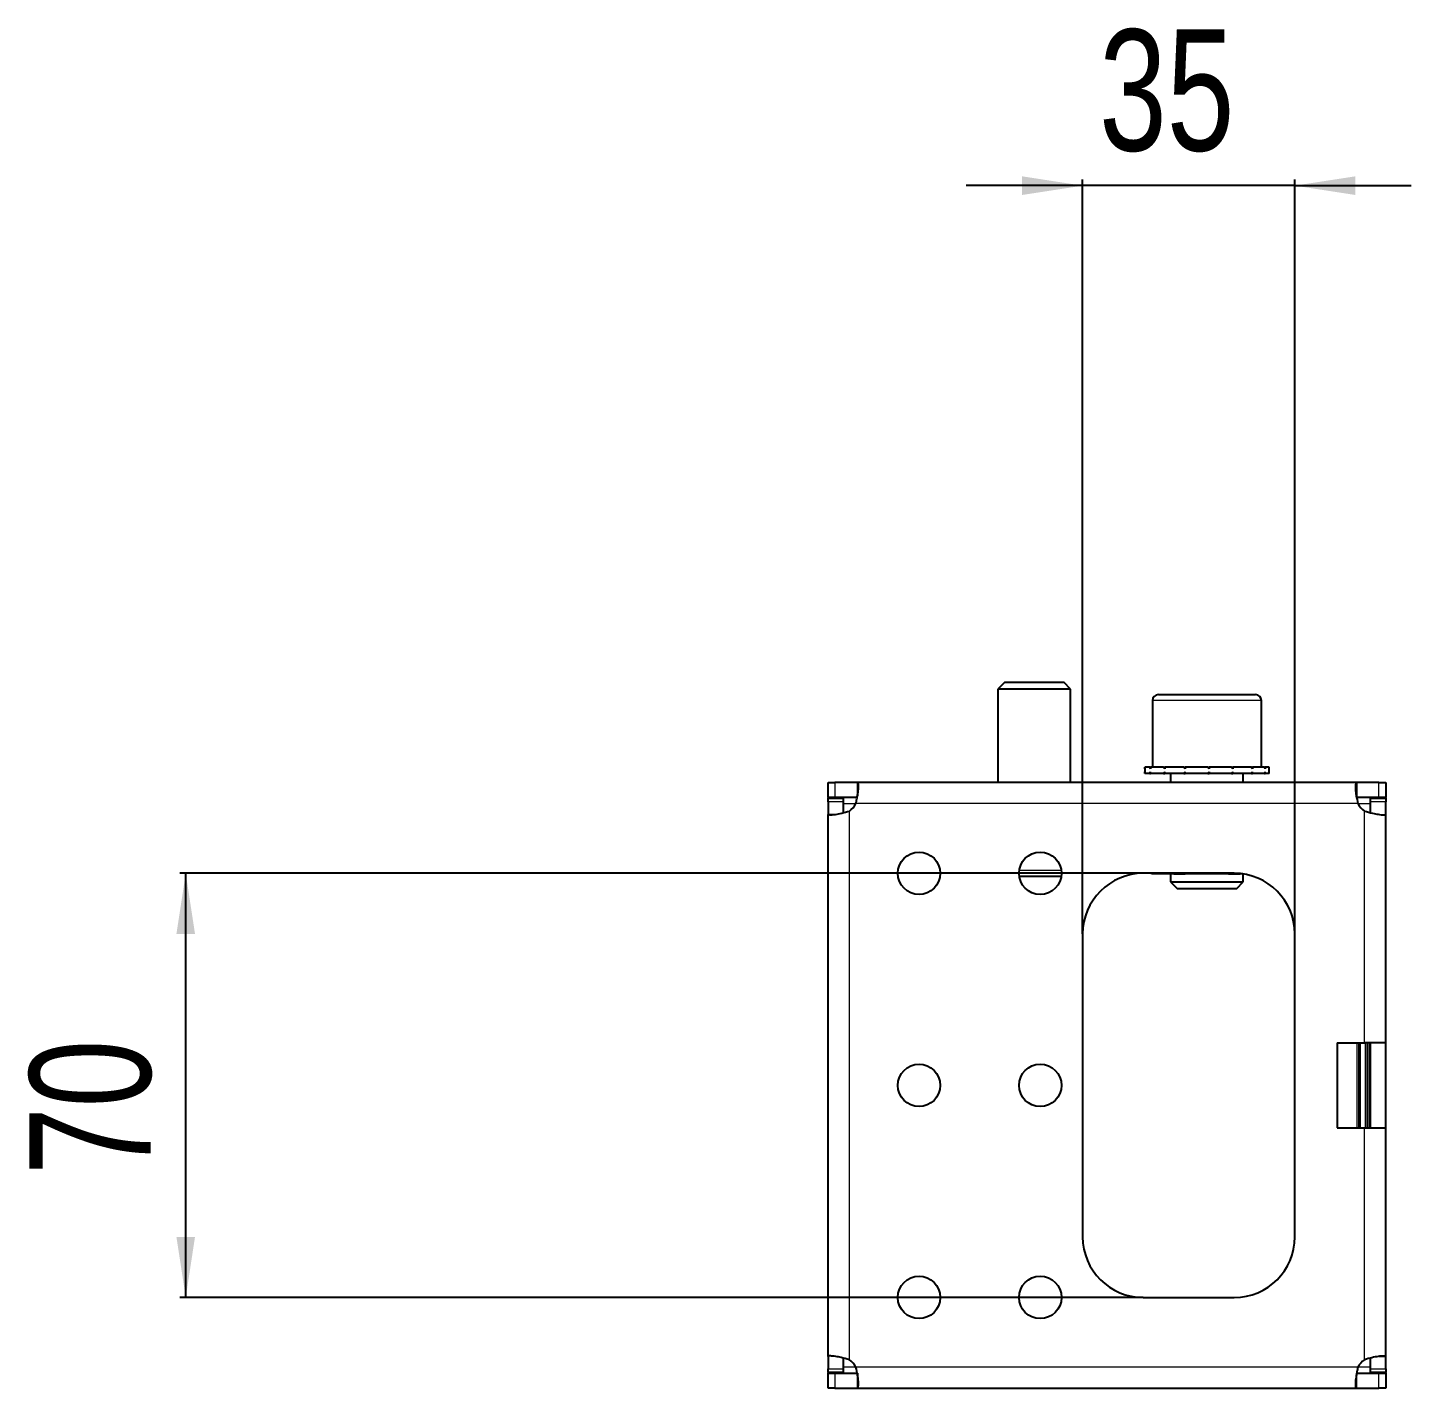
# Model space of a CAD drawing. Header units: millimetres. Extents: x -438 to 3999, y -470 to 660.
# Drawn here: x 2667 to 2895.3, y 194.9 to 419.5 of the extents above; entities that cross this region are included whole.
import ezdxf

# ---------------------------------------------------------------- set-up
doc = ezdxf.new("R2010")
doc.units = ezdxf.units.MM
doc.layers.add('FORMAT', color=7, linetype='Continuous')
doc.styles.add('SLDTEXTSTYLE0', font='TXT', dxfattribs={"width": 0.75})
doc.dimstyles.new('SLDDIMSTYLE0', dxfattribs={"dimtxt": 20, "dimasz": 10, "dimexe": 0, "dimexo": 0.0625, "dimgap": 5, "dimtad": 2, "dimdec": 1, "dimrnd": 1e-09, "dimzin": 12, "dimdsep": 46, "dimtxsty": 'SLDTEXTSTYLE0', "dimsah": 1, "dimcen": 0.09, "dimadec": 0, "dimazin": 3, "dimtfac": 1, "dimtofl": 0, "dimtmove": 0, "dimatfit": 3, "dimfxl": 0, "dimfrac": 2, "dimtolj": 1, "dimtzin": 12, "dimarcsym": 0})
doc.dimstyles.new('SLDDIMSTYLE1', dxfattribs={"dimtxt": 20, "dimasz": 10, "dimexe": 0, "dimexo": 0.0625, "dimgap": 5, "dimtad": 2, "dimdec": 1, "dimrnd": 1e-09, "dimzin": 12, "dimdsep": 46, "dimtxsty": 'SLDTEXTSTYLE0', "dimsah": 1, "dimcen": 0.09, "dimadec": 0, "dimazin": 3, "dimtfac": 1, "dimtmove": 0, "dimatfit": 0, "dimfxl": 0, "dimfrac": 2, "dimtolj": 1, "dimtzin": 12, "dimarcsym": 0})

# ---------------------------------------------------------------- blocks, each defined once
blk = doc.blocks.new('_D_9')
at = {"layer": 'FORMAT'}
for p, q in [((2841.1, 393.45), (2821.87, 393.45)), ((2841.1, 269.96), (2841.1, 394.45)), ((2876.1, 393.45), (2841.1, 393.45)), ((2876.1, 269.96), (2876.1, 394.45)), ((2876.1, 393.45), (2895.33, 393.45))]:
    blk.add_line(p, q, dxfattribs=at)
for points in [[(2841.1, 393.45), (2831.1, 394.99), (2831.1, 391.91)], [(2876.1, 393.45), (2886.1, 391.91), (2886.1, 394.99)]]:
    blk.add_solid(points, dxfattribs=at)
at = {"layer": 'FORMAT', "insert": (2843.82, 419.23), "char_height": 20, "attachment_point": 1, "style": 'SLDTEXTSTYLE0'}
blk.add_mtext('35', dxfattribs=at)
blk = doc.blocks.new('_D_10')
at = {"layer": 'FORMAT'}
for p, q in [((2851.09, 279.95), (2692.1, 279.95)), ((2693.1, 209.95), (2693.1, 279.95)), ((2851.09, 209.95), (2692.1, 209.95))]:
    blk.add_line(p, q, dxfattribs=at)
for points in [[(2693.1, 279.95), (2691.56, 269.95), (2694.63, 269.95)], [(2693.1, 209.95), (2694.63, 219.95), (2691.56, 219.95)]]:
    blk.add_solid(points, dxfattribs=at)
at = {"layer": 'FORMAT', "insert": (2667.31, 230.17), "char_height": 20, "attachment_point": 1, "rotation": 90, "style": 'SLDTEXTSTYLE0'}
blk.add_mtext('70', dxfattribs=at)

msp = doc.modelspace()

# ---------------------------------------------------------------- linework, layer by layer
at = {"color": 7, "linetype": 'Continuous', "lineweight": 25}
for p, q in [((2828.18, 311.45), (2827.1, 310.37)), ((2838.03, 311.45), (2828.18, 311.45)), ((2839.1, 310.37), (2838.03, 311.45)), ((2827.1, 310.37), (2827.1, 294.95)), ((2839.1, 310.37), (2827.1, 310.37)), ((2839.1, 294.95), (2839.1, 310.37)), ((2852.6, 308.45), (2852.6, 297.45)), ((2853.6, 309.45), (2861.99, 309.45)), ((2861.99, 309.45), (2869.6, 309.45)), ((2870.6, 297.45), (2870.6, 308.45)), ((2851.35, 297.45), (2851.35, 296.45)), ((2851.35, 297.45), (2851.36, 297.45)), ((2851.36, 297.45), (2851.36, 297.2)), ((2852.19, 297.45), (2851.36, 297.45)), ((2852.19, 297.45), (2852.29, 297.45)), ((2852.29, 297.45), (2852.29, 297.2)), ((2854.45, 297.45), (2852.29, 297.45)), ((2854.45, 297.45), (2854.64, 297.45)), ((2854.64, 297.45), (2854.64, 297.2)), ((2857.81, 297.45), (2854.64, 297.45)), ((2857.81, 297.45), (2858.04, 297.45)), ((2858.04, 297.45), (2858.04, 297.2)), ((2861.74, 297.45), (2858.04, 297.45)), ((2861.74, 297.45), (2862.04, 297.45)), ((2861.74, 297.45), (2861.82, 297.45)), ((2861.94, 297.45), (2861.99, 297.45)), ((2861.99, 297.45), (2861.99, 297.2)), ((2865.65, 297.45), (2861.99, 297.45)), ((2865.65, 297.45), (2865.88, 297.45)), ((2865.88, 297.45), (2865.88, 297.2)), ((2868.95, 297.45), (2865.88, 297.45)), ((2868.95, 297.45), (2869.12, 297.45)), ((2869.12, 297.45), (2869.12, 297.2)), ((2871.12, 297.45), (2869.12, 297.45)), ((2871.12, 297.45), (2871.21, 297.45)), ((2871.21, 297.45), (2871.21, 297.2)), ((2871.85, 297.45), (2871.21, 297.45)), ((2871.85, 296.45), (2871.85, 297.45)), ((2799.1, 292.45), (2799.1, 294.95)), ((2799.1, 294.95), (2800.21, 294.95)), ((2803.93, 294.95), (2800.21, 294.95)), ((2886.27, 294.95), (2803.93, 294.95)), ((2803.93, 294.95), (2803.93, 292.73)), ((2851.35, 296.45), (2851.36, 296.45)), ((2851.36, 296.45), (2851.36, 296.7)), ((2852.19, 296.45), (2851.36, 296.45)), ((2852.19, 296.45), (2852.29, 296.45)), ((2852.29, 296.45), (2852.29, 296.7)), ((2854.45, 296.45), (2852.29, 296.45)), ((2854.45, 296.45), (2854.64, 296.45)), ((2854.64, 296.45), (2854.64, 296.7)), ((2857.81, 296.45), (2854.64, 296.45)), ((2855.6, 296.45), (2855.6, 294.95)), ((2857.81, 296.45), (2858.04, 296.45)), ((2858.04, 296.45), (2858.04, 296.7)), ((2861.74, 296.45), (2858.04, 296.45)), ((2861.74, 296.45), (2861.9, 296.45)), ((2861.9, 296.45), (2861.99, 296.45)), ((2861.99, 296.45), (2861.99, 296.7)), ((2865.65, 296.45), (2861.99, 296.45)), ((2865.65, 296.45), (2865.88, 296.45)), ((2865.88, 296.45), (2865.88, 296.7)), ((2868.95, 296.45), (2865.88, 296.45)), ((2867.6, 294.95), (2867.6, 296.45)), ((2868.95, 296.45), (2869.12, 296.45)), ((2869.12, 296.45), (2869.12, 296.7)), ((2871.12, 296.45), (2869.12, 296.45)), ((2871.12, 296.45), (2871.21, 296.45)), ((2871.21, 296.45), (2871.21, 296.7)), ((2871.85, 296.45), (2871.21, 296.45)), ((2886.27, 294.95), (2886.27, 292.45)), ((2889.99, 294.95), (2886.27, 294.95)), ((2889.99, 294.95), (2891.1, 294.95)), ((2891.1, 294.95), (2891.1, 292.45)), ((2800.21, 292.45), (2799.1, 292.45)), ((2799.1, 292.45), (2799.1, 292.35)), ((2799.1, 292.35), (2801.6, 292.35)), ((2799.1, 291.74), (2799.1, 292.35)), ((2803.93, 292.45), (2800.21, 292.45)), ((2801.6, 292.35), (2801.6, 291.74)), ((2889.99, 292.45), (2886.27, 292.45)), ((2888.6, 292.35), (2891.1, 292.35)), ((2888.6, 291.74), (2888.6, 292.35)), ((2891.1, 292.45), (2889.99, 292.45)), ((2891.1, 292.35), (2891.1, 292.45)), ((2891.1, 292.35), (2891.1, 291.74)), ((2799.1, 291.74), (2799.1, 289.67)), ((2801.6, 291.74), (2801.6, 289.92)), ((2888.6, 289.9), (2888.6, 291.74)), ((2891.1, 289.67), (2891.1, 291.74)), ((2799.1, 200.22), (2799.1, 289.67)), ((2799.1, 289.67), (2800.19, 289.67)), ((2891.1, 251.95), (2891.1, 289.67)), ((2837.57, 279.45), (2830.64, 279.45)), ((2866.1, 279.95), (2851.1, 279.95)), ((2852.77, 279.85), (2852.75, 279.85)), ((2852.77, 279.85), (2852.77, 279.85)), ((2852.87, 279.85), (2852.77, 279.85)), ((2852.87, 279.95), (2852.87, 279.85)), ((2856.13, 279.85), (2852.87, 279.85)), ((2855.6, 279.85), (2855.6, 278.52)), ((2856.13, 279.85), (2858.03, 279.85)), ((2858.58, 279.85), (2858.03, 279.85)), ((2864.62, 279.85), (2858.58, 279.85)), ((2865.18, 279.85), (2864.62, 279.85)), ((2865.18, 279.85), (2867.08, 279.85)), ((2867.51, 279.85), (2867.08, 279.85)), ((2867.6, 278.52), (2867.6, 279.83)), ((2855.6, 278.52), (2856.68, 277.45)), ((2855.6, 278.52), (2861.89, 278.52)), ((2856.68, 277.45), (2861.84, 277.45)), ((2861.84, 277.45), (2866.53, 277.45)), ((2861.89, 278.52), (2867.6, 278.52)), ((2866.53, 277.45), (2867.6, 278.52)), ((2841.1, 269.95), (2841.1, 219.95)), ((2876.1, 219.95), (2876.1, 269.95)), ((2883.1, 251.95), (2887.6, 251.95)), ((2883.1, 251.95), (2883.1, 237.95)), ((2891.1, 251.95), (2887.6, 251.95)), ((2888.6, 237.95), (2888.6, 251.95)), ((2891.1, 237.95), (2891.1, 251.95)), ((2883.1, 237.95), (2887.6, 237.95)), ((2887.6, 237.95), (2891.1, 237.95)), ((2891.1, 200.22), (2891.1, 237.95)), ((2851.1, 209.95), (2866.1, 209.95)), ((2799.1, 200.22), (2799.1, 198.16)), ((2801.6, 200), (2801.6, 198.16)), ((2888.6, 198.16), (2888.6, 199.98)), ((2891.1, 200.22), (2890.01, 200.22)), ((2891.1, 198.16), (2891.1, 200.22)), ((2799.1, 197.55), (2799.1, 198.16)), ((2801.6, 197.55), (2799.1, 197.55)), ((2799.1, 197.55), (2799.1, 197.45)), ((2799.1, 194.95), (2799.1, 197.45)), ((2799.1, 197.45), (2800.21, 197.45)), ((2800.21, 197.45), (2803.93, 197.45)), ((2801.6, 198.16), (2801.6, 197.55)), ((2803.93, 197.45), (2803.93, 194.95)), ((2886.27, 197.45), (2889.99, 197.45)), ((2886.27, 194.95), (2886.27, 197.16)), ((2888.6, 197.55), (2888.6, 198.16)), ((2891.1, 197.55), (2888.6, 197.55)), ((2889.99, 197.45), (2891.1, 197.45)), ((2891.1, 198.16), (2891.1, 197.55)), ((2891.1, 197.45), (2891.1, 197.55)), ((2891.1, 197.45), (2891.1, 194.95)), ((2800.21, 194.95), (2799.1, 194.95)), ((2800.21, 194.95), (2803.93, 194.95)), ((2803.93, 194.95), (2886.27, 194.95)), ((2886.27, 194.95), (2889.99, 194.95)), ((2891.1, 194.95), (2889.99, 194.95))]:
    msp.add_line(p, q, dxfattribs=at)
at = {"color": 8, "linetype": 'Continuous', "lineweight": 18}
for p, q in [((2862.04, 308.45), (2852.6, 308.45)), ((2870.6, 308.45), (2862.04, 308.45)), ((2800.21, 294.95), (2800.21, 292.45)), ((2889.99, 292.45), (2889.99, 294.95)), ((2801.6, 291.74), (2799.1, 291.74)), ((2801.6, 291.45), (2803.69, 291.45)), ((2802.6, 199.67), (2802.6, 290.23)), ((2886.51, 291.45), (2803.69, 291.45)), ((2886.51, 291.45), (2888.6, 291.45)), ((2887.6, 251.95), (2887.6, 290.23)), ((2891.1, 291.74), (2888.6, 291.74)), ((2830.64, 280.45), (2837.57, 280.45)), ((2858.03, 279.95), (2858.03, 279.85)), ((2858.58, 279.95), (2858.58, 279.85)), ((2864.62, 279.95), (2864.62, 279.85)), ((2865.18, 279.95), (2865.18, 279.85)), ((2886.41, 237.95), (2886.41, 251.95)), ((2886.61, 251.95), (2886.61, 237.95)), ((2886.71, 237.95), (2886.71, 251.95)), ((2886.91, 251.95), (2886.91, 237.95)), ((2887.79, 237.95), (2887.79, 251.95)), ((2887.99, 251.95), (2887.99, 237.95)), ((2888.1, 237.95), (2888.1, 251.95)), ((2888.3, 251.95), (2888.3, 237.95)), ((2887.6, 199.67), (2887.6, 237.95)), ((2799.1, 198.16), (2801.6, 198.16)), ((2800.21, 197.45), (2800.21, 194.95)), ((2803.69, 198.45), (2801.6, 198.45)), ((2886.51, 198.45), (2803.69, 198.45)), ((2888.6, 198.45), (2886.51, 198.45)), ((2888.6, 198.16), (2891.1, 198.16)), ((2889.99, 194.95), (2889.99, 197.45))]:
    msp.add_line(p, q, dxfattribs=at)
at = {"color": 7, "linetype": 'Continuous', "lineweight": 25}
for centre in [(2814.1, 279.95), (2834.1, 279.95), (2814.1, 244.95), (2834.1, 244.95), (2814.1, 209.95), (2834.1, 209.95)]:
    msp.add_circle(centre, 3.5, dxfattribs=at)
for centre, radius, start, end in [((2853.6, 308.45), 1, 90, 180), ((2869.6, 308.45), 1, 0, 90), ((2800.6, 293.1), 3.5, 304.8499, 331.8729), ((2889.6, 293.1), 3.5, 208.1271, 235.1501), ((2851.1, 269.95), 10, 90, 180), ((2866.1, 269.95), 10, 0, 90), ((2851.1, 219.95), 10, 180, 270), ((2866.1, 219.95), 10, 270, 0), ((2800.6, 196.8), 3.5, 28.1271, 55.1501), ((2889.6, 196.8), 3.5, 124.8499, 151.8729)]:
    msp.add_arc(centre, radius, start, end, dxfattribs=at)
for points, knots in [([(2851.36, 297.2), (2851.36, 297.24), (2851.36, 297.3), (2851.35, 297.38), (2851.35, 297.43), (2851.35, 297.45)], [0, 0, 0, 0, 0.499981, 0.749988, 1, 1, 1, 1]), ([(2852.29, 297.2), (2852.27, 297.24), (2852.25, 297.3), (2852.21, 297.38), (2852.19, 297.43), (2852.19, 297.45)], [0, 0, 0, 0, 0.499981, 0.749988, 1, 1, 1, 1]), ([(2854.64, 297.2), (2854.6, 297.24), (2854.56, 297.3), (2854.5, 297.38), (2854.47, 297.43), (2854.45, 297.45)], [0, 0, 0, 0, 0.4999808, 0.7499881, 1, 1, 1, 1]), ([(2858.04, 297.2), (2858, 297.24), (2857.95, 297.3), (2857.87, 297.38), (2857.83, 297.43), (2857.81, 297.45)], [0, 0, 0, 0, 0.499981, 0.749988, 1, 1, 1, 1]), ([(2861.99, 297.2), (2861.95, 297.24), (2861.89, 297.3), (2861.8, 297.38), (2861.76, 297.43), (2861.74, 297.45)], [0, 0, 0, 0, 0.4999808, 0.7499881, 1, 1, 1, 1]), ([(2861.99, 297.2), (2861.97, 297.27), (2861.94, 297.4), (2861.91, 297.43), (2861.9, 297.45)], [0, 0, 0, 0, 0.5617942, 1, 1, 1, 1]), ([(2865.88, 297.2), (2865.84, 297.24), (2865.79, 297.3), (2865.71, 297.38), (2865.67, 297.43), (2865.65, 297.45)], [0, 0, 0, 0, 0.499981, 0.749988, 1, 1, 1, 1]), ([(2869.12, 297.2), (2869.09, 297.24), (2869.05, 297.3), (2868.99, 297.38), (2868.96, 297.43), (2868.95, 297.45)], [0, 0, 0, 0, 0.499981, 0.749988, 1, 1, 1, 1]), ([(2871.21, 297.2), (2871.2, 297.24), (2871.18, 297.3), (2871.15, 297.38), (2871.13, 297.43), (2871.12, 297.45)], [0, 0, 0, 0, 0.499981, 0.749988, 1, 1, 1, 1]), ([(2803.69, 291.45), (2803.74, 291.71), (2803.84, 292.2), (2803.99, 293.02), (2804.09, 293.73), (2804.11, 294.29), (2804.09, 294.65), (2804.03, 294.9), (2803.97, 294.93), (2803.93, 294.95)], [0, 0, 0, 0, 0.144067, 0.271276, 0.474907, 0.597997, 0.726338, 0.860245, 1, 1, 1, 1]), ([(2851.35, 296.45), (2851.35, 296.47), (2851.35, 296.51), (2851.36, 296.59), (2851.36, 296.66), (2851.36, 296.7)], [0, 0, 0, 0, 0.25014, 0.50028, 1, 1, 1, 1]), ([(2852.19, 296.45), (2852.19, 296.47), (2852.21, 296.51), (2852.25, 296.59), (2852.27, 296.66), (2852.29, 296.7)], [0, 0, 0, 0, 0.25014, 0.50028, 1, 1, 1, 1]), ([(2854.45, 296.45), (2854.47, 296.47), (2854.5, 296.51), (2854.56, 296.59), (2854.6, 296.66), (2854.64, 296.7)], [0, 0, 0, 0, 0.25014, 0.50028, 1, 1, 1, 1]), ([(2857.81, 296.45), (2857.83, 296.47), (2857.87, 296.51), (2857.95, 296.59), (2858, 296.66), (2858.04, 296.7)], [0, 0, 0, 0, 0.25014, 0.50028, 1, 1, 1, 1]), ([(2861.74, 296.45), (2861.76, 296.47), (2861.8, 296.51), (2861.89, 296.59), (2861.95, 296.66), (2861.99, 296.7)], [0, 0, 0, 0, 0.25014, 0.50028, 1, 1, 1, 1]), ([(2861.99, 296.7), (2861.97, 296.62), (2861.94, 296.49), (2861.91, 296.46), (2861.9, 296.45)], [0, 0, 0, 0, 0.5617942, 1, 1, 1, 1]), ([(2865.65, 296.45), (2865.67, 296.47), (2865.71, 296.51), (2865.79, 296.59), (2865.84, 296.66), (2865.88, 296.7)], [0, 0, 0, 0, 0.25014, 0.50028, 1, 1, 1, 1]), ([(2868.95, 296.45), (2868.96, 296.47), (2868.99, 296.51), (2869.05, 296.59), (2869.09, 296.66), (2869.12, 296.7)], [0, 0, 0, 0, 0.2501401, 0.5002802, 1, 1, 1, 1]), ([(2871.12, 296.45), (2871.13, 296.47), (2871.15, 296.51), (2871.18, 296.59), (2871.2, 296.66), (2871.21, 296.7)], [0, 0, 0, 0, 0.25014, 0.50028, 1, 1, 1, 1]), ([(2886.27, 294.95), (2886.24, 294.93), (2886.18, 294.89), (2886.11, 294.53), (2886.09, 293.86), (2886.23, 292.76), (2886.42, 291.89), (2886.51, 291.45)], [0, 0, 0, 0, 0.16069, 0.3013121, 0.5219513, 0.7535732, 1, 1, 1, 1]), ([(2799.1, 289.67), (2799.13, 289.66), (2799.17, 289.63), (2799.57, 289.61), (2800.28, 289.65), (2801.38, 289.87), (2802.19, 290.1), (2802.6, 290.23)], [0, 0, 0, 0, 0.1708405, 0.3192172, 0.5481031, 0.7678223, 1, 1, 1, 1]), ([(2887.6, 290.23), (2888.06, 290.1), (2888.86, 289.88), (2889.77, 289.69), (2890.36, 289.62), (2890.76, 289.6), (2891.05, 289.61), (2891.08, 289.65), (2891.1, 289.67)], [0, 0, 0, 0, 0.254149, 0.448213, 0.574908, 0.708872, 0.850468, 1, 1, 1, 1]), ([(2852.75, 279.85), (2852.71, 279.85), (2852.63, 279.86), (2852.49, 279.89), (2852.42, 279.93), (2852.39, 279.95)], [0, 0, 0, 0, 0.4181065, 0.8377329, 1, 1, 1, 1]), ([(2856.13, 279.85), (2856.06, 279.85), (2855.94, 279.85), (2855.88, 279.92), (2855.85, 279.95)], [0, 0, 0, 0, 0.594904, 1, 1, 1, 1]), ([(2802.6, 199.67), (2802.15, 199.79), (2801.34, 200.01), (2800.43, 200.21), (2799.84, 200.27), (2799.44, 200.3), (2799.16, 200.28), (2799.12, 200.24), (2799.1, 200.22)], [0, 0, 0, 0, 0.254149, 0.448213, 0.574908, 0.708872, 0.850468, 1, 1, 1, 1]), ([(2891.1, 200.22), (2891.08, 200.24), (2891.03, 200.26), (2890.63, 200.28), (2889.92, 200.24), (2888.82, 200.02), (2888.02, 199.79), (2887.6, 199.67)], [0, 0, 0, 0, 0.17084, 0.319217, 0.548103, 0.767822, 1, 1, 1, 1]), ([(2803.93, 194.95), (2803.96, 194.97), (2804.02, 195.01), (2804.09, 195.36), (2804.11, 196.03), (2803.97, 197.14), (2803.79, 198), (2803.69, 198.45)], [0, 0, 0, 0, 0.16069, 0.301312, 0.521951, 0.753573, 1, 1, 1, 1]), ([(2886.51, 198.45), (2886.46, 198.19), (2886.36, 197.7), (2886.22, 196.87), (2886.11, 196.16), (2886.1, 195.6), (2886.12, 195.24), (2886.17, 195), (2886.24, 194.96), (2886.27, 194.95)], [0, 0, 0, 0, 0.144067, 0.271276, 0.474907, 0.597997, 0.726338, 0.860245, 1, 1, 1, 1])]:
    msp.add_open_spline(points, degree=3, knots=knots, dxfattribs=at)

# ---------------------------------------------------------------- dimensions: what is measured, and where the dimension line sits
at = {"layer": 'FORMAT'}
dim = msp.add_linear_dim(base=(2841.1, 393.45), p1=(2876.1, 269.95), p2=(2841.1, 269.95), dimstyle='SLDDIMSTYLE1', dxfattribs=at)
dim.commit()
dim.dimension.update_dxf_attribs({"geometry": '_D_9', "text_midpoint": (2858.6, 393.45), "dimtype": 160})
dim = msp.add_linear_dim(base=(2693.1, 279.95), p1=(2851.1, 209.95), p2=(2851.1, 279.95), angle=90, dimstyle='SLDDIMSTYLE0', dxfattribs=at)
dim.commit()
dim.dimension.update_dxf_attribs({"geometry": '_D_10', "text_midpoint": (2693.1, 244.95), "dimtype": 160})

doc.saveas('drawing.dxf')
